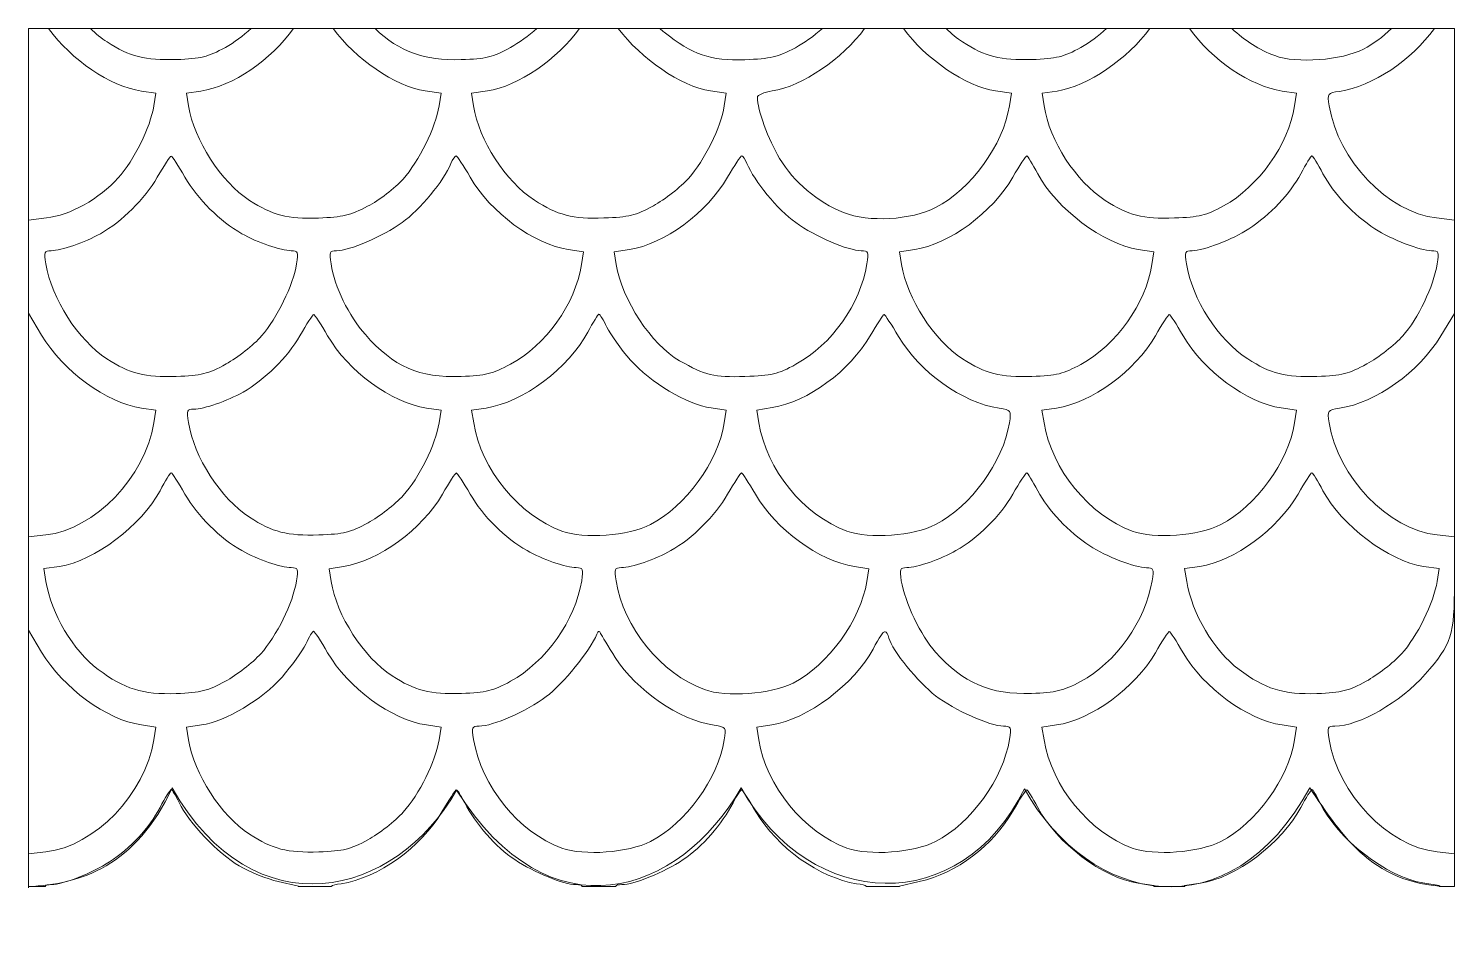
# Model space of a CAD drawing. Header units: centimetres. Extents: x -13.7 to 13.7, y -19.1 to 19.1.
# Drawn here: x -8.22 to -2.13, y 7.76 to 11.64 of the extents above; entities that cross this region are included whole.
import ezdxf

# ---------------------------------------------------------------- set-up
doc = ezdxf.new("R2010")
doc.units = ezdxf.units.CM
doc.header["$MEASUREMENT"] = 0
doc.layers.add('layer 1', color=7, linetype='Continuous')

msp = doc.modelspace()

# ---------------------------------------------------------------- linework, layer by layer
at = {"layer": 'layer 1', "color": 2, "lineweight": 9}
for points, knots in [([(-8.12992, 11.64407), (-8.03132, 11.50868), (-7.86948, 11.39762), (-7.73392, 11.37693), (-7.73392, 11.37693), (-7.73392, 11.37693), (-7.67232, 11.3675), (-7.67232, 11.3675), (-7.67232, 11.3675), (-7.67232, 11.3675), (-7.68089, 11.31341), (-7.68089, 11.31341), (-7.68089, 11.31341), (-7.69511, 11.22236), (-7.76427, 11.08233), (-7.83263, 11.00632), (-7.83263, 11.00632), (-7.91357, 10.91626), (-8.03781, 10.84685), (-8.1388, 10.83523), (-8.1388, 10.83523), (-8.1388, 10.83523), (-8.21545, 10.82644), (-8.21545, 10.82644), (-8.21545, 10.82644), (-8.21545, 10.82644), (-8.21545, 10.42816), (-8.21545, 10.42816), (-8.21545, 10.42816), (-8.21545, 10.42816), (-8.15937, 10.33483), (-8.15937, 10.33483), (-8.15937, 10.33483), (-8.06646, 10.18008), (-7.88389, 10.04655), (-7.73392, 10.0237), (-7.73392, 10.0237), (-7.73392, 10.0237), (-7.67232, 10.01433), (-7.67232, 10.01433), (-7.67232, 10.01433), (-7.67232, 10.01433), (-7.68089, 9.96015), (-7.68089, 9.96015), (-7.68089, 9.96015), (-7.71692, 9.72957), (-7.93221, 9.50574), (-8.14098, 9.48181), (-8.14098, 9.48181), (-8.14098, 9.48181), (-8.21545, 9.47327), (-8.21545, 9.47327), (-8.21545, 9.47327), (-8.21545, 9.47327), (-8.21545, 9.07491), (-8.21545, 9.07491), (-8.21545, 9.07491), (-8.21545, 9.07491), (-8.15937, 8.98166), (-8.15937, 8.98166), (-8.15937, 8.98166), (-8.06646, 8.82683), (-7.88389, 8.69332), (-7.73392, 8.67045), (-7.73392, 8.67045), (-7.73392, 8.67045), (-7.67232, 8.6611), (-7.67232, 8.6611), (-7.67232, 8.6611), (-7.67232, 8.6611), (-7.68089, 8.60689), (-7.68089, 8.60689), (-7.68089, 8.60689), (-7.71692, 8.37632), (-7.93221, 8.15248), (-8.14098, 8.12855), (-8.14098, 8.12855), (-8.14098, 8.12855), (-8.21545, 8.12002), (-8.21545, 8.12002), (-8.21545, 8.12002), (-8.21545, 7.99814), (-8.2152, 7.95981), (-8.21528, 7.98048), (-8.21528, 7.98048), (-8.21528, 7.98048), (-8.1444, 7.98048), (-8.1444, 7.98048), (-8.1444, 7.98048), (-8.14115, 7.98795), (-8.13303, 7.98885), (-8.11755, 7.98885), (-8.11755, 7.98885), (-8.06842, 7.98885), (-7.94475, 8.03751), (-7.87012, 8.08617), (-7.87012, 8.08617), (-7.77899, 8.14549), (-7.70195, 8.22822), (-7.65427, 8.31798), (-7.65427, 8.31798), (-7.63198, 8.35997), (-7.61059, 8.39437), (-7.60667, 8.39454), (-7.60667, 8.39454), (-7.60278, 8.39479), (-7.58755, 8.3698), (-7.57282, 8.33906), (-7.57282, 8.33906), (-7.53181, 8.2533), (-7.40636, 8.12116), (-7.31629, 8.06867), (-7.31629, 8.06867), (-7.2717, 8.04272), (-7.19675, 8.0127), (-7.14974, 8.00195), (-7.14974, 8.00195), (-7.14974, 8.00195), (-7.0643, 7.98244), (-7.0643, 7.98244), (-7.0643, 7.98244), (-7.0643, 7.98244), (-7.06455, 7.98048), (-7.06455, 7.98048), (-7.06455, 7.98048), (-7.06455, 7.98048), (-6.92387, 7.98048), (-6.92387, 7.98048), (-6.92387, 7.98048), (-6.9176, 7.98683), (-6.90491, 7.98902), (-6.88148, 7.99268), (-6.88148, 7.99268), (-6.72297, 8.01741), (-6.54194, 8.14678), (-6.45179, 8.29983), (-6.45179, 8.29983), (-6.42161, 8.35092), (-6.39393, 8.39315), (-6.39029, 8.39373), (-6.39029, 8.39373), (-6.38654, 8.39421), (-6.37041, 8.36932), (-6.35448, 8.33841), (-6.35448, 8.33841), (-6.30706, 8.24622), (-6.2225, 8.15011), (-6.14107, 8.09568), (-6.14107, 8.09568), (-6.05792, 8.04011), (-5.93252, 7.98885), (-5.87964, 7.98885), (-5.87964, 7.98885), (-5.86426, 7.98885), (-5.85604, 7.98795), (-5.85279, 7.98048), (-5.85279, 7.98048), (-5.85279, 7.98048), (-5.71096, 7.98048), (-5.71096, 7.98048), (-5.71096, 7.98048), (-5.70771, 7.98795), (-5.69957, 7.98885), (-5.68411, 7.98885), (-5.68411, 7.98885), (-5.63123, 7.98885), (-5.50578, 8.04011), (-5.42268, 8.09568), (-5.42268, 8.09568), (-5.34125, 8.15011), (-5.25672, 8.24622), (-5.20919, 8.33841), (-5.20919, 8.33841), (-5.19334, 8.36932), (-5.17721, 8.39421), (-5.17349, 8.39373), (-5.17349, 8.39373), (-5.16982, 8.39315), (-5.14207, 8.35092), (-5.11197, 8.29983), (-5.11197, 8.29983), (-5.02181, 8.14678), (-4.8407, 8.01741), (-4.68229, 7.99268), (-4.68229, 7.99268), (-4.65886, 7.98902), (-4.64607, 7.98683), (-4.63988, 7.98048), (-4.63988, 7.98048), (-4.63988, 7.98048), (-4.49914, 7.98048), (-4.49914, 7.98048), (-4.49914, 7.98048), (-4.49914, 7.98048), (-4.49945, 7.98244), (-4.49945, 7.98244), (-4.49945, 7.98244), (-4.49945, 7.98244), (-4.41484, 8.00187), (-4.41484, 8.00187), (-4.41484, 8.00187), (-4.25373, 8.0389), (-4.10263, 8.1528), (-4.0159, 8.30268), (-4.0159, 8.30268), (-3.98711, 8.35247), (-3.9605, 8.39348), (-3.95676, 8.39373), (-3.95676, 8.39373), (-3.95301, 8.39404), (-3.93169, 8.3598), (-3.9094, 8.31772), (-3.9094, 8.31772), (-3.82975, 8.1673), (-3.63008, 8.0166), (-3.48119, 7.99464), (-3.48119, 7.99464), (-3.48119, 7.99464), (-3.41365, 7.98471), (-3.41365, 7.98471), (-3.41365, 7.98471), (-3.41365, 7.98471), (-3.4144, 7.98048), (-3.4144, 7.98048), (-3.4144, 7.98048), (-3.4144, 7.98048), (-3.28242, 7.98048), (-3.28242, 7.98048), (-3.28242, 7.98048), (-3.28242, 7.98048), (-3.28307, 7.98471), (-3.28307, 7.98471), (-3.28307, 7.98471), (-3.28307, 7.98471), (-3.21554, 7.99464), (-3.21554, 7.99464), (-3.21554, 7.99464), (-3.06671, 8.0166), (-2.86696, 8.1673), (-2.78731, 8.31772), (-2.78731, 8.31772), (-2.76502, 8.3598), (-2.74361, 8.39437), (-2.73971, 8.39454), (-2.73971, 8.39454), (-2.7358, 8.39479), (-2.72059, 8.3698), (-2.70587, 8.33906), (-2.70587, 8.33906), (-2.63224, 8.18527), (-2.42019, 8.01987), (-2.26658, 7.99635), (-2.26658, 7.99635), (-2.26658, 7.99635), (-2.19676, 7.98569), (-2.19676, 7.98569), (-2.19676, 7.98569), (-2.19676, 7.98569), (-2.19759, 7.98048), (-2.19759, 7.98048), (-2.19759, 7.98048), (-2.19759, 7.98048), (-2.13166, 7.98048), (-2.13166, 7.98048), (-2.13166, 7.98048), (-2.13166, 7.98048), (-2.13166, 8.12002), (-2.13166, 8.12002), (-2.13166, 8.12002), (-2.13166, 8.12002), (-2.20605, 8.12855), (-2.20605, 8.12855), (-2.20605, 8.12855), (-2.41572, 8.15266), (-2.62994, 8.37615), (-2.66656, 8.6091), (-2.66656, 8.6091), (-2.67479, 8.66166), (-2.67316, 8.66549), (-2.64223, 8.66549), (-2.64223, 8.66549), (-2.53923, 8.66549), (-2.36185, 8.76735), (-2.25664, 8.88694), (-2.25664, 8.88694), (-2.14314, 9.01592), (-2.13166, 9.05212), (-2.13166, 9.27929), (-2.13166, 9.27929), (-2.13166, 9.27929), (-2.13166, 9.47319), (-2.13166, 9.47319), (-2.13166, 9.47319), (-2.13166, 9.47319), (-2.20605, 9.48172), (-2.20605, 9.48172), (-2.20605, 9.48172), (-2.41482, 9.50574), (-2.63011, 9.72957), (-2.66625, 9.96015), (-2.66625, 9.96015), (-2.67462, 10.01377), (-2.67406, 10.0145), (-2.62288, 10.02256), (-2.62288, 10.02256), (-2.46527, 10.04714), (-2.28561, 10.17536), (-2.18978, 10.33166), (-2.18978, 10.33166), (-2.18978, 10.33166), (-2.13166, 10.4266), (-2.13166, 10.4266), (-2.13166, 10.4266), (-2.13166, 10.4266), (-2.13166, 10.82644), (-2.13166, 10.82644), (-2.13166, 10.82644), (-2.13166, 10.82644), (-2.20823, 10.83523), (-2.20823, 10.83523), (-2.20823, 10.83523), (-2.41572, 10.85906), (-2.62801, 11.08095), (-2.66591, 11.31341), (-2.66591, 11.31341), (-2.67462, 11.3671), (-2.67412, 11.36775), (-2.62288, 11.37573), (-2.62288, 11.37573), (-2.47927, 11.3981), (-2.3175, 11.50672), (-2.21744, 11.64407), (-2.21744, 11.64407), (-2.21744, 11.64407), (-2.39985, 11.64407), (-2.39985, 11.64407), (-2.39985, 11.64407), (-2.43769, 11.60785), (-2.47853, 11.57736), (-2.52028, 11.55594), (-2.52028, 11.55594), (-2.61424, 11.50778), (-2.80383, 11.49387), (-2.89837, 11.52811), (-2.89837, 11.52811), (-2.96402, 11.55196), (-3.02659, 11.59272), (-3.08152, 11.64407), (-3.08152, 11.64407), (-3.08152, 11.64407), (-3.26215, 11.64407), (-3.26215, 11.64407), (-3.26215, 11.64407), (-3.16761, 11.51087), (-3.00293, 11.39753), (-2.86687, 11.37687), (-2.86687, 11.37687), (-2.86687, 11.37687), (-2.80537, 11.36741), (-2.80537, 11.36741), (-2.80537, 11.36741), (-2.80537, 11.36741), (-2.81382, 11.31332), (-2.81382, 11.31332), (-2.81382, 11.31332), (-2.83963, 11.14865), (-2.96761, 10.96849), (-3.11699, 10.88672), (-3.11699, 10.88672), (-3.19194, 10.84573), (-3.22041, 10.83873), (-3.32675, 10.83514), (-3.32675, 10.83514), (-3.46011, 10.83058), (-3.52529, 10.8471), (-3.6217, 10.90999), (-3.6217, 10.90999), (-3.74822, 10.99257), (-3.85856, 11.16312), (-3.88272, 11.31332), (-3.88272, 11.31332), (-3.88272, 11.31332), (-3.89143, 11.36741), (-3.89143, 11.36741), (-3.89143, 11.36741), (-3.89143, 11.36741), (-3.82748, 11.37719), (-3.82748, 11.37719), (-3.82748, 11.37719), (-3.69655, 11.39712), (-3.52504, 11.51568), (-3.43139, 11.64407), (-3.43139, 11.64407), (-3.43139, 11.64407), (-3.61584, 11.64407), (-3.61584, 11.64407), (-3.61584, 11.64407), (-3.6501, 11.61201), (-3.68703, 11.58433), (-3.72544, 11.56336), (-3.72544, 11.56336), (-3.8003, 11.52234), (-3.82877, 11.51535), (-3.93512, 11.51168), (-3.93512, 11.51168), (-4.06856, 11.50712), (-4.13365, 11.52364), (-4.23006, 11.58662), (-4.23006, 11.58662), (-4.25423, 11.60241), (-4.27797, 11.62193), (-4.30085, 11.64407), (-4.30085, 11.64407), (-4.30085, 11.64407), (-4.48229, 11.64407), (-4.48229, 11.64407), (-4.48229, 11.64407), (-4.38872, 11.51543), (-4.21786, 11.39648), (-4.08955, 11.3776), (-4.08955, 11.3776), (-4.08955, 11.3776), (-4.02208, 11.36758), (-4.02208, 11.36758), (-4.02208, 11.36758), (-4.02208, 11.36758), (-4.03056, 11.31332), (-4.03056, 11.31332), (-4.03056, 11.31332), (-4.05652, 11.14767), (-4.19549, 10.95604), (-4.34544, 10.87933), (-4.34544, 10.87933), (-4.45007, 10.82571), (-4.63151, 10.81594), (-4.73801, 10.85808), (-4.73801, 10.85808), (-4.84842, 10.90186), (-4.9503, 10.9881), (-5.01116, 11.08949), (-5.01116, 11.08949), (-5.05868, 11.16864), (-5.10593, 11.29843), (-5.10593, 11.34994), (-5.10593, 11.34994), (-5.10593, 11.35969), (-5.07763, 11.37206), (-5.04313, 11.37727), (-5.04313, 11.37727), (-4.9132, 11.39712), (-4.74159, 11.51599), (-4.64811, 11.64407), (-4.64811, 11.64407), (-4.64811, 11.64407), (-4.82818, 11.64407), (-4.82818, 11.64407), (-4.82818, 11.64407), (-4.86388, 11.61283), (-4.90889, 11.58027), (-4.94369, 11.56196), (-4.94369, 11.56196), (-5.01912, 11.52218), (-5.04972, 11.51493), (-5.15996, 11.51087), (-5.15996, 11.51087), (-5.30496, 11.50549), (-5.38363, 11.53234), (-5.50334, 11.62795), (-5.50334, 11.62795), (-5.50944, 11.63284), (-5.51561, 11.63819), (-5.52179, 11.64407), (-5.52179, 11.64407), (-5.52179, 11.64407), (-5.69926, 11.64407), (-5.69926, 11.64407), (-5.69926, 11.64407), (-5.60309, 11.51599), (-5.43262, 11.39622), (-5.30636, 11.3776), (-5.30636, 11.3776), (-5.30636, 11.3776), (-5.2388, 11.36758), (-5.2388, 11.36758), (-5.2388, 11.36758), (-5.2388, 11.36758), (-5.24728, 11.31332), (-5.24728, 11.31332), (-5.24728, 11.31332), (-5.26142, 11.22292), (-5.33189, 11.07931), (-5.39838, 11.00545), (-5.39838, 11.00545), (-5.43287, 10.96712), (-5.50065, 10.91398), (-5.54914, 10.88745), (-5.54914, 10.88745), (-5.62554, 10.84564), (-5.65346, 10.83873), (-5.76028, 10.83506), (-5.76028, 10.83506), (-5.89436, 10.8305), (-5.95856, 10.84693), (-6.05741, 10.91138), (-6.05741, 10.91138), (-6.18077, 10.99176), (-6.29345, 11.16671), (-6.31641, 11.31332), (-6.31641, 11.31332), (-6.31641, 11.31332), (-6.32495, 11.36758), (-6.32495, 11.36758), (-6.32495, 11.36758), (-6.32495, 11.36758), (-6.25742, 11.3776), (-6.25742, 11.3776), (-6.25742, 11.3776), (-6.12732, 11.39681), (-5.95831, 11.51428), (-5.86466, 11.64407), (-5.86466, 11.64407), (-5.86466, 11.64407), (-6.04635, 11.64407), (-6.04635, 11.64407), (-6.04635, 11.64407), (-6.08127, 11.61372), (-6.12446, 11.58223), (-6.15856, 11.56359), (-6.15856, 11.56359), (-6.2365, 11.52089), (-6.26279, 11.51428), (-6.36961, 11.51129), (-6.36961, 11.51129), (-6.52738, 11.50689), (-6.63338, 11.5444), (-6.73697, 11.64407), (-6.73697, 11.64407), (-6.73697, 11.64407), (-6.91572, 11.64407), (-6.91572, 11.64407), (-6.91572, 11.64407), (-6.82216, 11.51551), (-6.65138, 11.39656), (-6.52307, 11.3776), (-6.52307, 11.3776), (-6.52307, 11.3776), (-6.45553, 11.36758), (-6.45553, 11.36758), (-6.45553, 11.36758), (-6.45553, 11.36758), (-6.46409, 11.31332), (-6.46409, 11.31332), (-6.46409, 11.31332), (-6.47831, 11.22242), (-6.55015, 11.07606), (-6.61728, 11.00144), (-6.61728, 11.00144), (-6.65259, 10.96214), (-6.71989, 10.9104), (-6.76871, 10.88493), (-6.76871, 10.88493), (-6.8429, 10.84637), (-6.87577, 10.83848), (-6.97838, 10.83498), (-6.97838, 10.83498), (-7.11035, 10.8305), (-7.1757, 10.84718), (-7.27234, 10.91023), (-7.27234, 10.91023), (-7.3944, 10.98983), (-7.50904, 11.16719), (-7.53287, 11.31324), (-7.53287, 11.31324), (-7.53287, 11.31324), (-7.54167, 11.36741), (-7.54167, 11.36741), (-7.54167, 11.36741), (-7.54167, 11.36741), (-7.48007, 11.37679), (-7.48007, 11.37679), (-7.48007, 11.37679), (-7.34404, 11.39753), (-7.17934, 11.51087), (-7.08479, 11.64407), (-7.08479, 11.64407), (-7.08479, 11.64407), (-7.26608, 11.64407), (-7.26608, 11.64407), (-7.26608, 11.64407), (-7.30026, 11.61193), (-7.33727, 11.58433), (-7.37568, 11.56336), (-7.37568, 11.56336), (-7.45054, 11.52234), (-7.47901, 11.51526), (-7.58536, 11.51168), (-7.58536, 11.51168), (-7.71871, 11.50712), (-7.7838, 11.52364), (-7.88022, 11.58662), (-7.88022, 11.58662), (-7.90447, 11.60241), (-7.9283, 11.62193), (-7.95109, 11.64407), (-7.95109, 11.64407), (-7.95109, 11.64407), (-8.12992, 11.64407), (-8.12992, 11.64407)], [0, 0, 0, 0, 0.0065359, 0.0065359, 0.0065359, 0.0065359, 0.0130719, 0.0130719, 0.0130719, 0.0130719, 0.0196078, 0.0196078, 0.0196078, 0.0196078, 0.0261438, 0.0261438, 0.0261438, 0.0261438, 0.0326797, 0.0326797, 0.0326797, 0.0326797, 0.0392157, 0.0392157, 0.0392157, 0.0392157, 0.0457516, 0.0457516, 0.0457516, 0.0457516, 0.0522876, 0.0522876, 0.0522876, 0.0522876, 0.0588235, 0.0588235, 0.0588235, 0.0588235, 0.0653595, 0.0653595, 0.0653595, 0.0653595, 0.0718954, 0.0718954, 0.0718954, 0.0718954, 0.0784314, 0.0784314, 0.0784314, 0.0784314, 0.0849673, 0.0849673, 0.0849673, 0.0849673, 0.0915033, 0.0915033, 0.0915033, 0.0915033, 0.0980392, 0.0980392, 0.0980392, 0.0980392, 0.1045752, 0.1045752, 0.1045752, 0.1045752, 0.1111111, 0.1111111, 0.1111111, 0.1111111, 0.1176471, 0.1176471, 0.1176471, 0.1176471, 0.124183, 0.124183, 0.124183, 0.124183, 0.130719, 0.130719, 0.130719, 0.130719, 0.1372549, 0.1372549, 0.1372549, 0.1372549, 0.1437908, 0.1437908, 0.1437908, 0.1437908, 0.1503268, 0.1503268, 0.1503268, 0.1503268, 0.1568627, 0.1568627, 0.1568627, 0.1568627, 0.1633987, 0.1633987, 0.1633987, 0.1633987, 0.1699346, 0.1699346, 0.1699346, 0.1699346, 0.1764706, 0.1764706, 0.1764706, 0.1764706, 0.1830065, 0.1830065, 0.1830065, 0.1830065, 0.1895425, 0.1895425, 0.1895425, 0.1895425, 0.1960784, 0.1960784, 0.1960784, 0.1960784, 0.2026144, 0.2026144, 0.2026144, 0.2026144, 0.2091503, 0.2091503, 0.2091503, 0.2091503, 0.2156863, 0.2156863, 0.2156863, 0.2156863, 0.2222222, 0.2222222, 0.2222222, 0.2222222, 0.2287582, 0.2287582, 0.2287582, 0.2287582, 0.2352941, 0.2352941, 0.2352941, 0.2352941, 0.2418301, 0.2418301, 0.2418301, 0.2418301, 0.248366, 0.248366, 0.248366, 0.248366, 0.254902, 0.254902, 0.254902, 0.254902, 0.2614379, 0.2614379, 0.2614379, 0.2614379, 0.2679739, 0.2679739, 0.2679739, 0.2679739, 0.2745098, 0.2745098, 0.2745098, 0.2745098, 0.2810458, 0.2810458, 0.2810458, 0.2810458, 0.2875817, 0.2875817, 0.2875817, 0.2875817, 0.2941176, 0.2941176, 0.2941176, 0.2941176, 0.3006536, 0.3006536, 0.3006536, 0.3006536, 0.3071895, 0.3071895, 0.3071895, 0.3071895, 0.3137255, 0.3137255, 0.3137255, 0.3137255, 0.3202614, 0.3202614, 0.3202614, 0.3202614, 0.3267974, 0.3267974, 0.3267974, 0.3267974, 0.3333333, 0.3333333, 0.3333333, 0.3333333, 0.3398693, 0.3398693, 0.3398693, 0.3398693, 0.3464052, 0.3464052, 0.3464052, 0.3464052, 0.3529412, 0.3529412, 0.3529412, 0.3529412, 0.3594771, 0.3594771, 0.3594771, 0.3594771, 0.3660131, 0.3660131, 0.3660131, 0.3660131, 0.372549, 0.372549, 0.372549, 0.372549, 0.379085, 0.379085, 0.379085, 0.379085, 0.3856209, 0.3856209, 0.3856209, 0.3856209, 0.3921569, 0.3921569, 0.3921569, 0.3921569, 0.3986928, 0.3986928, 0.3986928, 0.3986928, 0.4052288, 0.4052288, 0.4052288, 0.4052288, 0.4117647, 0.4117647, 0.4117647, 0.4117647, 0.4183007, 0.4183007, 0.4183007, 0.4183007, 0.4248366, 0.4248366, 0.4248366, 0.4248366, 0.4313725, 0.4313725, 0.4313725, 0.4313725, 0.4379085, 0.4379085, 0.4379085, 0.4379085, 0.4444444, 0.4444444, 0.4444444, 0.4444444, 0.4509804, 0.4509804, 0.4509804, 0.4509804, 0.4575163, 0.4575163, 0.4575163, 0.4575163, 0.4640523, 0.4640523, 0.4640523, 0.4640523, 0.4705882, 0.4705882, 0.4705882, 0.4705882, 0.4771242, 0.4771242, 0.4771242, 0.4771242, 0.4836601, 0.4836601, 0.4836601, 0.4836601, 0.4901961, 0.4901961, 0.4901961, 0.4901961, 0.496732, 0.496732, 0.496732, 0.496732, 0.503268, 0.503268, 0.503268, 0.503268, 0.5098039, 0.5098039, 0.5098039, 0.5098039, 0.5163399, 0.5163399, 0.5163399, 0.5163399, 0.5228758, 0.5228758, 0.5228758, 0.5228758, 0.5294118, 0.5294118, 0.5294118, 0.5294118, 0.5359477, 0.5359477, 0.5359477, 0.5359477, 0.5424837, 0.5424837, 0.5424837, 0.5424837, 0.5490196, 0.5490196, 0.5490196, 0.5490196, 0.5555556, 0.5555556, 0.5555556, 0.5555556, 0.5620915, 0.5620915, 0.5620915, 0.5620915, 0.5686275, 0.5686275, 0.5686275, 0.5686275, 0.5751634, 0.5751634, 0.5751634, 0.5751634, 0.5816993, 0.5816993, 0.5816993, 0.5816993, 0.5882353, 0.5882353, 0.5882353, 0.5882353, 0.5947712, 0.5947712, 0.5947712, 0.5947712, 0.6013072, 0.6013072, 0.6013072, 0.6013072, 0.6078431, 0.6078431, 0.6078431, 0.6078431, 0.6143791, 0.6143791, 0.6143791, 0.6143791, 0.620915, 0.620915, 0.620915, 0.620915, 0.627451, 0.627451, 0.627451, 0.627451, 0.6339869, 0.6339869, 0.6339869, 0.6339869, 0.6405229, 0.6405229, 0.6405229, 0.6405229, 0.6470588, 0.6470588, 0.6470588, 0.6470588, 0.6535948, 0.6535948, 0.6535948, 0.6535948, 0.6601307, 0.6601307, 0.6601307, 0.6601307, 0.6666667, 0.6666667, 0.6666667, 0.6666667, 0.6732026, 0.6732026, 0.6732026, 0.6732026, 0.6797386, 0.6797386, 0.6797386, 0.6797386, 0.6862745, 0.6862745, 0.6862745, 0.6862745, 0.6928105, 0.6928105, 0.6928105, 0.6928105, 0.6993464, 0.6993464, 0.6993464, 0.6993464, 0.7058824, 0.7058824, 0.7058824, 0.7058824, 0.7124183, 0.7124183, 0.7124183, 0.7124183, 0.7189542, 0.7189542, 0.7189542, 0.7189542, 0.7254902, 0.7254902, 0.7254902, 0.7254902, 0.7320261, 0.7320261, 0.7320261, 0.7320261, 0.7385621, 0.7385621, 0.7385621, 0.7385621, 0.745098, 0.745098, 0.745098, 0.745098, 0.751634, 0.751634, 0.751634, 0.751634, 0.7581699, 0.7581699, 0.7581699, 0.7581699, 0.7647059, 0.7647059, 0.7647059, 0.7647059, 0.7712418, 0.7712418, 0.7712418, 0.7712418, 0.7777778, 0.7777778, 0.7777778, 0.7777778, 0.7843137, 0.7843137, 0.7843137, 0.7843137, 0.7908497, 0.7908497, 0.7908497, 0.7908497, 0.7973856, 0.7973856, 0.7973856, 0.7973856, 0.8039216, 0.8039216, 0.8039216, 0.8039216, 0.8104575, 0.8104575, 0.8104575, 0.8104575, 0.8169935, 0.8169935, 0.8169935, 0.8169935, 0.8235294, 0.8235294, 0.8235294, 0.8235294, 0.8300654, 0.8300654, 0.8300654, 0.8300654, 0.8366013, 0.8366013, 0.8366013, 0.8366013, 0.8431373, 0.8431373, 0.8431373, 0.8431373, 0.8496732, 0.8496732, 0.8496732, 0.8496732, 0.8562092, 0.8562092, 0.8562092, 0.8562092, 0.8627451, 0.8627451, 0.8627451, 0.8627451, 0.869281, 0.869281, 0.869281, 0.869281, 0.875817, 0.875817, 0.875817, 0.875817, 0.8823529, 0.8823529, 0.8823529, 0.8823529, 0.8888889, 0.8888889, 0.8888889, 0.8888889, 0.8954248, 0.8954248, 0.8954248, 0.8954248, 0.9019608, 0.9019608, 0.9019608, 0.9019608, 0.9084967, 0.9084967, 0.9084967, 0.9084967, 0.9150327, 0.9150327, 0.9150327, 0.9150327, 0.9215686, 0.9215686, 0.9215686, 0.9215686, 0.9281046, 0.9281046, 0.9281046, 0.9281046, 0.9346405, 0.9346405, 0.9346405, 0.9346405, 0.9411765, 0.9411765, 0.9411765, 0.9411765, 0.9477124, 0.9477124, 0.9477124, 0.9477124, 0.9542484, 0.9542484, 0.9542484, 0.9542484, 0.9607843, 0.9607843, 0.9607843, 0.9607843, 0.9673203, 0.9673203, 0.9673203, 0.9673203, 0.9738562, 0.9738562, 0.9738562, 0.9738562, 0.9803922, 0.9803922, 0.9803922, 0.9803922, 0.9869281, 0.9869281, 0.9869281, 0.9869281, 1, 1, 1, 1]), ([(-7.607, 11.09958), (-7.60325, 11.09958), (-7.57666, 11.05881), (-7.54785, 11.00901), (-7.54785, 11.00901), (-7.49373, 10.91552), (-7.39846, 10.8209), (-7.30538, 10.76801), (-7.30538, 10.76801), (-7.23972, 10.73075), (-7.13793, 10.69561), (-7.09513, 10.69536), (-7.09513, 10.69536), (-7.06568, 10.69519), (-7.06397, 10.6908), (-7.07211, 10.63881), (-7.07211, 10.63881), (-7.08636, 10.54816), (-7.15445, 10.40756), (-7.22108, 10.3315), (-7.22108, 10.3315), (-7.25509, 10.29269), (-7.32321, 10.23874), (-7.3726, 10.21173), (-7.3726, 10.21173), (-7.45087, 10.16892), (-7.47803, 10.16209), (-7.58536, 10.15842), (-7.58536, 10.15842), (-7.71888, 10.15388), (-7.7838, 10.1704), (-7.88078, 10.23362), (-7.88078, 10.23362), (-8.00366, 10.31369), (-8.11747, 10.49048), (-8.14165, 10.63881), (-8.14165, 10.63881), (-8.15011, 10.69088), (-8.1484, 10.69519), (-8.11895, 10.69536), (-8.11895, 10.69536), (-8.07606, 10.69561), (-7.97427, 10.73075), (-7.90861, 10.76801), (-7.90861, 10.76801), (-7.81553, 10.8209), (-7.72026, 10.91552), (-7.66616, 11.00901), (-7.66616, 11.00901), (-7.63735, 11.05881), (-7.61074, 11.09958), (-7.607, 11.09958)], [0, 0, 0, 0, 0.0714286, 0.0714286, 0.0714286, 0.0714286, 0.1428571, 0.1428571, 0.1428571, 0.1428571, 0.2142857, 0.2142857, 0.2142857, 0.2142857, 0.2857143, 0.2857143, 0.2857143, 0.2857143, 0.3571429, 0.3571429, 0.3571429, 0.3571429, 0.4285714, 0.4285714, 0.4285714, 0.4285714, 0.5, 0.5, 0.5, 0.5, 0.5714286, 0.5714286, 0.5714286, 0.5714286, 0.6428571, 0.6428571, 0.6428571, 0.6428571, 0.7142857, 0.7142857, 0.7142857, 0.7142857, 0.7857143, 0.7857143, 0.7857143, 0.7857143, 0.8571429, 0.8571429, 0.8571429, 0.8571429, 1, 1, 1, 1]), ([(-6.39149, 11.10038), (-6.3871, 11.09991), (-6.35994, 11.05881), (-6.33113, 11.00901), (-6.33113, 11.00901), (-6.2439, 10.85825), (-6.05937, 10.72238), (-5.91259, 10.70065), (-5.91259, 10.70065), (-5.91259, 10.70065), (-5.84717, 10.69105), (-5.84717, 10.69105), (-5.84717, 10.69105), (-5.84717, 10.69105), (-5.85596, 10.63677), (-5.85596, 10.63677), (-5.85596, 10.63677), (-5.88331, 10.46688), (-6.00811, 10.29163), (-6.15961, 10.21058), (-6.15961, 10.21058), (-6.23544, 10.16998), (-6.26604, 10.16251), (-6.37002, 10.15868), (-6.37002, 10.15868), (-6.54926, 10.15218), (-6.65765, 10.19944), (-6.77832, 10.33695), (-6.77832, 10.33695), (-6.85039, 10.41912), (-6.90856, 10.53889), (-6.92485, 10.63889), (-6.92485, 10.63889), (-6.93339, 10.69128), (-6.93176, 10.69527), (-6.90142, 10.69527), (-6.90142, 10.69527), (-6.84518, 10.69527), (-6.70541, 10.75541), (-6.6216, 10.81561), (-6.6216, 10.81561), (-6.54553, 10.87029), (-6.44382, 10.99324), (-6.41339, 11.06735), (-6.41339, 11.06735), (-6.40574, 11.08599), (-6.39589, 11.10089), (-6.39149, 11.10038)], [0, 0, 0, 0, 0.0769231, 0.0769231, 0.0769231, 0.0769231, 0.1538462, 0.1538462, 0.1538462, 0.1538462, 0.2307692, 0.2307692, 0.2307692, 0.2307692, 0.3076923, 0.3076923, 0.3076923, 0.3076923, 0.3846154, 0.3846154, 0.3846154, 0.3846154, 0.4615385, 0.4615385, 0.4615385, 0.4615385, 0.5384615, 0.5384615, 0.5384615, 0.5384615, 0.6153846, 0.6153846, 0.6153846, 0.6153846, 0.6923077, 0.6923077, 0.6923077, 0.6923077, 0.7692308, 0.7692308, 0.7692308, 0.7692308, 0.8461538, 0.8461538, 0.8461538, 0.8461538, 1, 1, 1, 1]), ([(-5.17234, 11.10038), (-5.16795, 11.10089), (-5.15809, 11.08599), (-5.15045, 11.06735), (-5.15045, 11.06735), (-5.11993, 10.99324), (-5.01831, 10.87029), (-4.94224, 10.81561), (-4.94224, 10.81561), (-4.85844, 10.75541), (-4.71866, 10.69527), (-4.66242, 10.69527), (-4.66242, 10.69527), (-4.63207, 10.69527), (-4.63036, 10.69121), (-4.63884, 10.63889), (-4.63884, 10.63889), (-4.66658, 10.46624), (-4.78772, 10.29465), (-4.9411, 10.21066), (-4.9411, 10.21066), (-5.0192, 10.16788), (-5.04443, 10.16186), (-5.1589, 10.15836), (-5.1589, 10.15836), (-5.29113, 10.15428), (-5.32767, 10.16315), (-5.43791, 10.22573), (-5.43791, 10.22573), (-5.55752, 10.29367), (-5.68363, 10.48559), (-5.70788, 10.63677), (-5.70788, 10.63677), (-5.70788, 10.63677), (-5.71658, 10.69105), (-5.71658, 10.69105), (-5.71658, 10.69105), (-5.71658, 10.69105), (-5.65125, 10.70065), (-5.65125, 10.70065), (-5.65125, 10.70065), (-5.50446, 10.72238), (-5.31994, 10.85825), (-5.23262, 11.00901), (-5.23262, 11.00901), (-5.20383, 11.05881), (-5.17673, 11.09991), (-5.17234, 11.10038)], [0, 0, 0, 0, 0.0769231, 0.0769231, 0.0769231, 0.0769231, 0.1538462, 0.1538462, 0.1538462, 0.1538462, 0.2307692, 0.2307692, 0.2307692, 0.2307692, 0.3076923, 0.3076923, 0.3076923, 0.3076923, 0.3846154, 0.3846154, 0.3846154, 0.3846154, 0.4615385, 0.4615385, 0.4615385, 0.4615385, 0.5384615, 0.5384615, 0.5384615, 0.5384615, 0.6153846, 0.6153846, 0.6153846, 0.6153846, 0.6923077, 0.6923077, 0.6923077, 0.6923077, 0.7692308, 0.7692308, 0.7692308, 0.7692308, 0.8461538, 0.8461538, 0.8461538, 0.8461538, 1, 1, 1, 1]), ([(-3.95683, 11.10005), (-3.9531, 11.10038), (-3.93177, 11.06614), (-3.90948, 11.0239), (-3.90948, 11.0239), (-3.83104, 10.87558), (-3.6282, 10.72261), (-3.48126, 10.70096), (-3.48126, 10.70096), (-3.48126, 10.70096), (-3.41373, 10.69105), (-3.41373, 10.69105), (-3.41373, 10.69105), (-3.41373, 10.69105), (-3.42243, 10.63677), (-3.42243, 10.63677), (-3.42243, 10.63677), (-3.44962, 10.4677), (-3.57345, 10.29334), (-3.72544, 10.2101), (-3.72544, 10.2101), (-3.80038, 10.16909), (-3.82877, 10.16209), (-3.93519, 10.15842), (-3.93519, 10.15842), (-4.06864, 10.15388), (-4.13356, 10.1704), (-4.23054, 10.23362), (-4.23054, 10.23362), (-4.35259, 10.31319), (-4.46723, 10.49057), (-4.491, 10.63677), (-4.491, 10.63677), (-4.491, 10.63677), (-4.49987, 10.69105), (-4.49987, 10.69105), (-4.49987, 10.69105), (-4.49987, 10.69105), (-4.43444, 10.70065), (-4.43444, 10.70065), (-4.43444, 10.70065), (-4.28766, 10.72238), (-4.10322, 10.85825), (-4.01598, 11.00901), (-4.01598, 11.00901), (-3.98711, 11.05881), (-3.96058, 11.09974), (-3.95683, 11.10005)], [0, 0, 0, 0, 0.0769231, 0.0769231, 0.0769231, 0.0769231, 0.1538462, 0.1538462, 0.1538462, 0.1538462, 0.2307692, 0.2307692, 0.2307692, 0.2307692, 0.3076923, 0.3076923, 0.3076923, 0.3076923, 0.3846154, 0.3846154, 0.3846154, 0.3846154, 0.4615385, 0.4615385, 0.4615385, 0.4615385, 0.5384615, 0.5384615, 0.5384615, 0.5384615, 0.6153846, 0.6153846, 0.6153846, 0.6153846, 0.6923077, 0.6923077, 0.6923077, 0.6923077, 0.7692308, 0.7692308, 0.7692308, 0.7692308, 0.8461538, 0.8461538, 0.8461538, 0.8461538, 1, 1, 1, 1]), ([(-2.74005, 11.10063), (-2.7363, 11.10063), (-2.71505, 11.06614), (-2.69277, 11.02406), (-2.69277, 11.02406), (-2.64786, 10.93921), (-2.56194, 10.84808), (-2.47098, 10.78868), (-2.47098, 10.78868), (-2.40157, 10.74335), (-2.27716, 10.69527), (-2.22948, 10.69527), (-2.22948, 10.69527), (-2.19855, 10.69527), (-2.19693, 10.69144), (-2.2054, 10.63889), (-2.2054, 10.63889), (-2.22077, 10.5432), (-2.28668, 10.40546), (-2.35225, 10.33183), (-2.35225, 10.33183), (-2.38668, 10.29317), (-2.45542, 10.23931), (-2.50505, 10.21215), (-2.50505, 10.21215), (-2.58389, 10.16892), (-2.6109, 10.16217), (-2.71839, 10.15851), (-2.71839, 10.15851), (-2.85184, 10.15397), (-2.91693, 10.17048), (-3.01335, 10.23345), (-3.01335, 10.23345), (-3.14059, 10.31652), (-3.2502, 10.48649), (-3.27475, 10.63889), (-3.27475, 10.63889), (-3.28323, 10.69144), (-3.28161, 10.69527), (-3.25059, 10.69527), (-3.25059, 10.69527), (-3.20291, 10.69527), (-3.07859, 10.74335), (-3.00918, 10.78868), (-3.00918, 10.78868), (-2.91822, 10.84808), (-2.8323, 10.93921), (-2.78739, 11.02406), (-2.78739, 11.02406), (-2.76511, 11.06614), (-2.74377, 11.10063), (-2.74005, 11.10063)], [0, 0, 0, 0, 0.0714286, 0.0714286, 0.0714286, 0.0714286, 0.1428571, 0.1428571, 0.1428571, 0.1428571, 0.2142857, 0.2142857, 0.2142857, 0.2142857, 0.2857143, 0.2857143, 0.2857143, 0.2857143, 0.3571429, 0.3571429, 0.3571429, 0.3571429, 0.4285714, 0.4285714, 0.4285714, 0.4285714, 0.5, 0.5, 0.5, 0.5, 0.5714286, 0.5714286, 0.5714286, 0.5714286, 0.6428571, 0.6428571, 0.6428571, 0.6428571, 0.7142857, 0.7142857, 0.7142857, 0.7142857, 0.7857143, 0.7857143, 0.7857143, 0.7857143, 0.8571429, 0.8571429, 0.8571429, 0.8571429, 1, 1, 1, 1]), ([(-6.99864, 10.42287), (-6.99498, 10.42287), (-6.9683, 10.38219), (-6.93949, 10.33239), (-6.93949, 10.33239), (-6.85234, 10.18186), (-6.66717, 10.0464), (-6.5172, 10.02354), (-6.5172, 10.02354), (-6.5172, 10.02354), (-6.45561, 10.01418), (-6.45561, 10.01418), (-6.45561, 10.01418), (-6.45561, 10.01418), (-6.46409, 9.95998), (-6.46409, 9.95998), (-6.46409, 9.95998), (-6.47839, 9.86885), (-6.54984, 9.72378), (-6.61639, 9.6508), (-6.61639, 9.6508), (-6.65121, 9.61264), (-6.71882, 9.56), (-6.76676, 9.53371), (-6.76676, 9.53371), (-6.84226, 9.49239), (-6.87048, 9.48547), (-6.977, 9.48181), (-6.977, 9.48181), (-7.11052, 9.47725), (-7.17544, 9.49376), (-7.27243, 9.55698), (-7.27243, 9.55698), (-7.3953, 9.63705), (-7.50904, 9.81384), (-7.53321, 9.96226), (-7.53321, 9.96226), (-7.54175, 10.01433), (-7.54004, 10.01858), (-7.5105, 10.01872), (-7.5105, 10.01872), (-7.4677, 10.01897), (-7.36599, 10.05413), (-7.30034, 10.0914), (-7.30034, 10.0914), (-7.20717, 10.1442), (-7.11189, 10.23891), (-7.05778, 10.33239), (-7.05778, 10.33239), (-7.02899, 10.38219), (-7.00237, 10.42287), (-6.99864, 10.42287)], [0, 0, 0, 0, 0.0714286, 0.0714286, 0.0714286, 0.0714286, 0.1428571, 0.1428571, 0.1428571, 0.1428571, 0.2142857, 0.2142857, 0.2142857, 0.2142857, 0.2857143, 0.2857143, 0.2857143, 0.2857143, 0.3571429, 0.3571429, 0.3571429, 0.3571429, 0.4285714, 0.4285714, 0.4285714, 0.4285714, 0.5, 0.5, 0.5, 0.5, 0.5714286, 0.5714286, 0.5714286, 0.5714286, 0.6428571, 0.6428571, 0.6428571, 0.6428571, 0.7142857, 0.7142857, 0.7142857, 0.7142857, 0.7857143, 0.7857143, 0.7857143, 0.7857143, 0.8571429, 0.8571429, 0.8571429, 0.8571429, 1, 1, 1, 1]), ([(-5.78159, 10.42433), (-5.77768, 10.4245), (-5.76256, 10.39944), (-5.74783, 10.36876), (-5.74783, 10.36876), (-5.73311, 10.33808), (-5.68761, 10.27486), (-5.64677, 10.22825), (-5.64677, 10.22825), (-5.56241, 10.13216), (-5.40692, 10.0398), (-5.30286, 10.02393), (-5.30286, 10.02393), (-5.30286, 10.02393), (-5.23889, 10.01418), (-5.23889, 10.01418), (-5.23889, 10.01418), (-5.23889, 10.01418), (-5.24737, 9.95998), (-5.24737, 9.95998), (-5.24737, 9.95998), (-5.27332, 9.79441), (-5.41227, 9.6028), (-5.56216, 9.52607), (-5.56216, 9.52607), (-5.65614, 9.47798), (-5.84571, 9.46408), (-5.94025, 9.49833), (-5.94025, 9.49833), (-6.12292, 9.56448), (-6.28393, 9.76236), (-6.31615, 9.95998), (-6.31615, 9.95998), (-6.31615, 9.95998), (-6.32495, 10.01418), (-6.32495, 10.01418), (-6.32495, 10.01418), (-6.32495, 10.01418), (-6.26246, 10.0237), (-6.26246, 10.0237), (-6.26246, 10.0237), (-6.10761, 10.0473), (-5.90991, 10.19496), (-5.82919, 10.34745), (-5.82919, 10.34745), (-5.8069, 10.38951), (-5.78549, 10.42408), (-5.78159, 10.42433)], [0, 0, 0, 0, 0.0769231, 0.0769231, 0.0769231, 0.0769231, 0.1538462, 0.1538462, 0.1538462, 0.1538462, 0.2307692, 0.2307692, 0.2307692, 0.2307692, 0.3076923, 0.3076923, 0.3076923, 0.3076923, 0.3846154, 0.3846154, 0.3846154, 0.3846154, 0.4615385, 0.4615385, 0.4615385, 0.4615385, 0.5384615, 0.5384615, 0.5384615, 0.5384615, 0.6153846, 0.6153846, 0.6153846, 0.6153846, 0.6923077, 0.6923077, 0.6923077, 0.6923077, 0.7692308, 0.7692308, 0.7692308, 0.7692308, 0.8461538, 0.8461538, 0.8461538, 0.8461538, 1, 1, 1, 1]), ([(-4.56521, 10.42271), (-4.56146, 10.42246), (-4.5338, 10.38063), (-4.50368, 10.32954), (-4.50368, 10.32954), (-4.41353, 10.17659), (-4.23242, 10.04714), (-4.07393, 10.02239), (-4.07393, 10.02239), (-4.02275, 10.01441), (-4.02217, 10.0136), (-4.03063, 9.96007), (-4.03063, 9.96007), (-4.05652, 9.79441), (-4.19555, 9.6028), (-4.34544, 9.52607), (-4.34544, 9.52607), (-4.4394, 9.47791), (-4.62899, 9.464), (-4.72353, 9.49824), (-4.72353, 9.49824), (-4.90889, 9.56546), (-5.06738, 9.76015), (-5.09952, 9.96032), (-5.09952, 9.96032), (-5.09952, 9.96032), (-5.10831, 10.01483), (-5.10831, 10.01483), (-5.10831, 10.01483), (-5.10831, 10.01483), (-5.04313, 10.02564), (-5.04313, 10.02564), (-5.04313, 10.02564), (-4.88927, 10.05136), (-4.71174, 10.1813), (-4.62426, 10.33239), (-4.62426, 10.33239), (-4.59547, 10.38219), (-4.56886, 10.42279), (-4.56521, 10.42271)], [0, 0, 0, 0, 0.0909091, 0.0909091, 0.0909091, 0.0909091, 0.1818182, 0.1818182, 0.1818182, 0.1818182, 0.2727273, 0.2727273, 0.2727273, 0.2727273, 0.3636364, 0.3636364, 0.3636364, 0.3636364, 0.4545455, 0.4545455, 0.4545455, 0.4545455, 0.5454545, 0.5454545, 0.5454545, 0.5454545, 0.6363636, 0.6363636, 0.6363636, 0.6363636, 0.7272727, 0.7272727, 0.7272727, 0.7272727, 0.8181818, 0.8181818, 0.8181818, 0.8181818, 1, 1, 1, 1]), ([(-3.34841, 10.42287), (-3.34474, 10.42287), (-3.31812, 10.38219), (-3.28934, 10.33239), (-3.28934, 10.33239), (-3.20202, 10.18163), (-3.01749, 10.04574), (-2.87071, 10.02402), (-2.87071, 10.02402), (-2.87071, 10.02402), (-2.80537, 10.01433), (-2.80537, 10.01433), (-2.80537, 10.01433), (-2.80537, 10.01433), (-2.81382, 9.96015), (-2.81382, 9.96015), (-2.81382, 9.96015), (-2.8398, 9.79441), (-2.97883, 9.6028), (-3.12872, 9.52607), (-3.12872, 9.52607), (-3.22268, 9.47791), (-3.41227, 9.464), (-3.50681, 9.49824), (-3.50681, 9.49824), (-3.6894, 9.56448), (-3.85041, 9.76236), (-3.88264, 9.95998), (-3.88264, 9.95998), (-3.88264, 9.95998), (-3.89151, 10.01418), (-3.89151, 10.01418), (-3.89151, 10.01418), (-3.89151, 10.01418), (-3.82992, 10.02354), (-3.82992, 10.02354), (-3.82992, 10.02354), (-3.67989, 10.0464), (-3.49469, 10.18186), (-3.40754, 10.33239), (-3.40754, 10.33239), (-3.37875, 10.38219), (-3.35214, 10.42287), (-3.34841, 10.42287)], [0, 0, 0, 0, 0.0833333, 0.0833333, 0.0833333, 0.0833333, 0.1666667, 0.1666667, 0.1666667, 0.1666667, 0.25, 0.25, 0.25, 0.25, 0.3333333, 0.3333333, 0.3333333, 0.3333333, 0.4166667, 0.4166667, 0.4166667, 0.4166667, 0.5, 0.5, 0.5, 0.5, 0.5833333, 0.5833333, 0.5833333, 0.5833333, 0.6666667, 0.6666667, 0.6666667, 0.6666667, 0.75, 0.75, 0.75, 0.75, 0.8333333, 0.8333333, 0.8333333, 0.8333333, 1, 1, 1, 1]), ([(-7.607, 9.74682), (-7.60325, 9.74657), (-7.57666, 9.70556), (-7.54785, 9.65577), (-7.54785, 9.65577), (-7.49373, 9.56235), (-7.39846, 9.46764), (-7.30538, 9.41476), (-7.30538, 9.41476), (-7.23972, 9.37749), (-7.13793, 9.34244), (-7.09513, 9.34219), (-7.09513, 9.34219), (-7.06568, 9.34202), (-7.06397, 9.33763), (-7.07211, 9.28564), (-7.07211, 9.28564), (-7.08675, 9.19241), (-7.15761, 9.04781), (-7.22483, 8.97418), (-7.22483, 8.97418), (-7.25957, 8.93602), (-7.32727, 8.88338), (-7.3752, 8.8571), (-7.3752, 8.8571), (-7.4502, 8.81609), (-7.47943, 8.80878), (-7.58536, 8.80469), (-7.58536, 8.80469), (-7.72733, 8.79925), (-7.80838, 8.82431), (-7.91782, 8.9073), (-7.91782, 8.9073), (-8.02594, 8.98938), (-8.11813, 9.14471), (-8.14106, 9.28353), (-8.14106, 9.28353), (-8.14106, 9.28353), (-8.15011, 9.33779), (-8.15011, 9.33779), (-8.15011, 9.33779), (-8.15011, 9.33779), (-8.08258, 9.34773), (-8.08258, 9.34773), (-8.08258, 9.34773), (-7.93555, 9.36945), (-7.7328, 9.52241), (-7.65427, 9.67073), (-7.65427, 9.67073), (-7.63198, 9.71289), (-7.61074, 9.74713), (-7.607, 9.74682)], [0, 0, 0, 0, 0.0714286, 0.0714286, 0.0714286, 0.0714286, 0.1428571, 0.1428571, 0.1428571, 0.1428571, 0.2142857, 0.2142857, 0.2142857, 0.2142857, 0.2857143, 0.2857143, 0.2857143, 0.2857143, 0.3571429, 0.3571429, 0.3571429, 0.3571429, 0.4285714, 0.4285714, 0.4285714, 0.4285714, 0.5, 0.5, 0.5, 0.5, 0.5714286, 0.5714286, 0.5714286, 0.5714286, 0.6428571, 0.6428571, 0.6428571, 0.6428571, 0.7142857, 0.7142857, 0.7142857, 0.7142857, 0.7857143, 0.7857143, 0.7857143, 0.7857143, 0.8571429, 0.8571429, 0.8571429, 0.8571429, 1, 1, 1, 1]), ([(-6.39029, 9.74632), (-6.38654, 9.74632), (-6.35994, 9.70556), (-6.33113, 9.65577), (-6.33113, 9.65577), (-6.27702, 9.56227), (-6.18175, 9.46756), (-6.08866, 9.41476), (-6.08866, 9.41476), (-6.023, 9.37749), (-5.92121, 9.34236), (-5.87841, 9.3421), (-5.87841, 9.3421), (-5.84895, 9.34194), (-5.84717, 9.33763), (-5.85531, 9.28564), (-5.85531, 9.28564), (-5.88159, 9.11867), (-6.00876, 8.9391), (-6.15896, 8.85685), (-6.15896, 8.85685), (-6.23382, 8.81583), (-6.26229, 8.80884), (-6.36864, 8.80519), (-6.36864, 8.80519), (-6.50208, 8.80063), (-6.56708, 8.81715), (-6.66398, 8.88037), (-6.66398, 8.88037), (-6.78613, 8.95993), (-6.90068, 9.13723), (-6.92443, 9.28337), (-6.92443, 9.28337), (-6.92443, 9.28337), (-6.93331, 9.33755), (-6.93331, 9.33755), (-6.93331, 9.33755), (-6.93331, 9.33755), (-6.87171, 9.34692), (-6.87171, 9.34692), (-6.87171, 9.34692), (-6.72176, 9.36977), (-6.53649, 9.50524), (-6.44942, 9.65577), (-6.44942, 9.65577), (-6.42064, 9.70556), (-6.39401, 9.74632), (-6.39029, 9.74632)], [0, 0, 0, 0, 0.0769231, 0.0769231, 0.0769231, 0.0769231, 0.1538462, 0.1538462, 0.1538462, 0.1538462, 0.2307692, 0.2307692, 0.2307692, 0.2307692, 0.3076923, 0.3076923, 0.3076923, 0.3076923, 0.3846154, 0.3846154, 0.3846154, 0.3846154, 0.4615385, 0.4615385, 0.4615385, 0.4615385, 0.5384615, 0.5384615, 0.5384615, 0.5384615, 0.6153846, 0.6153846, 0.6153846, 0.6153846, 0.6923077, 0.6923077, 0.6923077, 0.6923077, 0.7692308, 0.7692308, 0.7692308, 0.7692308, 0.8461538, 0.8461538, 0.8461538, 0.8461538, 1, 1, 1, 1]), ([(-5.17357, 9.74632), (-5.16982, 9.74632), (-5.14322, 9.70556), (-5.11441, 9.65577), (-5.11441, 9.65577), (-5.02726, 9.50524), (-4.84201, 9.36977), (-4.69204, 9.34692), (-4.69204, 9.34692), (-4.69204, 9.34692), (-4.63044, 9.33755), (-4.63044, 9.33755), (-4.63044, 9.33755), (-4.63044, 9.33755), (-4.63899, 9.28337), (-4.63899, 9.28337), (-4.63899, 9.28337), (-4.66488, 9.1178), (-4.80391, 8.92617), (-4.9538, 8.84945), (-4.9538, 8.84945), (-5.04784, 8.80136), (-5.23735, 8.78744), (-5.33189, 8.82171), (-5.33189, 8.82171), (-5.51585, 8.88834), (-5.67728, 9.0872), (-5.70853, 9.28564), (-5.70853, 9.28564), (-5.71667, 9.33763), (-5.7148, 9.34194), (-5.68543, 9.3421), (-5.68543, 9.3421), (-5.64262, 9.34236), (-5.54083, 9.37749), (-5.47517, 9.41476), (-5.47517, 9.41476), (-5.38209, 9.46756), (-5.28673, 9.56227), (-5.23262, 9.65577), (-5.23262, 9.65577), (-5.20383, 9.70556), (-5.17721, 9.74632), (-5.17357, 9.74632)], [0, 0, 0, 0, 0.0833333, 0.0833333, 0.0833333, 0.0833333, 0.1666667, 0.1666667, 0.1666667, 0.1666667, 0.25, 0.25, 0.25, 0.25, 0.3333333, 0.3333333, 0.3333333, 0.3333333, 0.4166667, 0.4166667, 0.4166667, 0.4166667, 0.5, 0.5, 0.5, 0.5, 0.5833333, 0.5833333, 0.5833333, 0.5833333, 0.6666667, 0.6666667, 0.6666667, 0.6666667, 0.75, 0.75, 0.75, 0.75, 0.8333333, 0.8333333, 0.8333333, 0.8333333, 1, 1, 1, 1]), ([(-3.95683, 9.74682), (-3.9531, 9.74713), (-3.93177, 9.71289), (-3.90948, 9.67081), (-3.90948, 9.67081), (-3.86457, 9.58595), (-3.77874, 9.49483), (-3.68778, 9.43544), (-3.68778, 9.43544), (-3.61836, 9.39012), (-3.49388, 9.34202), (-3.4462, 9.34202), (-3.4462, 9.34202), (-3.41527, 9.34202), (-3.41365, 9.33813), (-3.42187, 9.28564), (-3.42187, 9.28564), (-3.44839, 9.11697), (-3.57801, 8.93431), (-3.72698, 8.8557), (-3.72698, 8.8557), (-3.8015, 8.81633), (-3.83325, 8.80878), (-3.9365, 8.80519), (-3.9365, 8.80519), (-4.11176, 8.79925), (-4.22657, 8.84872), (-4.34625, 8.98182), (-4.34625, 8.98182), (-4.40776, 9.05016), (-4.47764, 9.1963), (-4.49172, 9.28564), (-4.49172, 9.28564), (-4.49987, 9.33763), (-4.49807, 9.34202), (-4.46862, 9.34219), (-4.46862, 9.34219), (-4.42582, 9.34244), (-4.32411, 9.37749), (-4.25846, 9.41476), (-4.25846, 9.41476), (-4.16529, 9.46764), (-4.07002, 9.56235), (-4.01598, 9.65577), (-4.01598, 9.65577), (-3.98711, 9.70556), (-3.96058, 9.74657), (-3.95683, 9.74682)], [0, 0, 0, 0, 0.0769231, 0.0769231, 0.0769231, 0.0769231, 0.1538462, 0.1538462, 0.1538462, 0.1538462, 0.2307692, 0.2307692, 0.2307692, 0.2307692, 0.3076923, 0.3076923, 0.3076923, 0.3076923, 0.3846154, 0.3846154, 0.3846154, 0.3846154, 0.4615385, 0.4615385, 0.4615385, 0.4615385, 0.5384615, 0.5384615, 0.5384615, 0.5384615, 0.6153846, 0.6153846, 0.6153846, 0.6153846, 0.6923077, 0.6923077, 0.6923077, 0.6923077, 0.7692308, 0.7692308, 0.7692308, 0.7692308, 0.8461538, 0.8461538, 0.8461538, 0.8461538, 1, 1, 1, 1]), ([(-2.74005, 9.74682), (-2.7363, 9.74713), (-2.71505, 9.71289), (-2.69277, 9.67073), (-2.69277, 9.67073), (-2.61424, 9.52241), (-2.41149, 9.36945), (-2.26445, 9.34773), (-2.26445, 9.34773), (-2.26445, 9.34773), (-2.19701, 9.33779), (-2.19701, 9.33779), (-2.19701, 9.33779), (-2.19701, 9.33779), (-2.20546, 9.28353), (-2.20546, 9.28353), (-2.20546, 9.28353), (-2.21971, 9.19232), (-2.29124, 9.04725), (-2.35787, 8.97418), (-2.35787, 8.97418), (-2.39261, 8.93602), (-2.46031, 8.88338), (-2.50824, 8.85718), (-2.50824, 8.85718), (-2.58325, 8.81609), (-2.61247, 8.80878), (-2.71839, 8.80469), (-2.71839, 8.80469), (-2.86038, 8.79925), (-2.94141, 8.82431), (-3.05084, 8.9073), (-3.05084, 8.9073), (-3.15899, 8.98938), (-3.25118, 9.14471), (-3.27411, 9.28353), (-3.27411, 9.28353), (-3.27411, 9.28353), (-3.28307, 9.33779), (-3.28307, 9.33779), (-3.28307, 9.33779), (-3.28307, 9.33779), (-3.21772, 9.34748), (-3.21772, 9.34748), (-3.21772, 9.34748), (-3.07094, 9.36912), (-2.8865, 9.50508), (-2.79918, 9.65577), (-2.79918, 9.65577), (-2.7704, 9.70556), (-2.74377, 9.74657), (-2.74005, 9.74682)], [0, 0, 0, 0, 0.0714286, 0.0714286, 0.0714286, 0.0714286, 0.1428571, 0.1428571, 0.1428571, 0.1428571, 0.2142857, 0.2142857, 0.2142857, 0.2142857, 0.2857143, 0.2857143, 0.2857143, 0.2857143, 0.3571429, 0.3571429, 0.3571429, 0.3571429, 0.4285714, 0.4285714, 0.4285714, 0.4285714, 0.5, 0.5, 0.5, 0.5, 0.5714286, 0.5714286, 0.5714286, 0.5714286, 0.6428571, 0.6428571, 0.6428571, 0.6428571, 0.7142857, 0.7142857, 0.7142857, 0.7142857, 0.7857143, 0.7857143, 0.7857143, 0.7857143, 0.8571429, 0.8571429, 0.8571429, 0.8571429, 1, 1, 1, 1]), ([(-6.99896, 9.07052), (-6.99507, 9.07003), (-6.9683, 9.02894), (-6.93949, 8.97913), (-6.93949, 8.97913), (-6.85234, 8.82863), (-6.66717, 8.69323), (-6.5172, 8.67036), (-6.5172, 8.67036), (-6.5172, 8.67036), (-6.45561, 8.66101), (-6.45561, 8.66101), (-6.45561, 8.66101), (-6.45561, 8.66101), (-6.46409, 8.60681), (-6.46409, 8.60681), (-6.46409, 8.60681), (-6.47839, 8.51537), (-6.54853, 8.37355), (-6.61639, 8.29885), (-6.61639, 8.29885), (-6.65186, 8.2598), (-6.71989, 8.20651), (-6.76748, 8.1804), (-6.76748, 8.1804), (-6.84234, 8.13922), (-6.87048, 8.13222), (-6.977, 8.12864), (-6.977, 8.12864), (-7.11052, 8.12407), (-7.17544, 8.14059), (-7.27243, 8.20383), (-7.27243, 8.20383), (-7.39448, 8.28331), (-7.50911, 8.4607), (-7.53287, 8.60681), (-7.53287, 8.60681), (-7.53287, 8.60681), (-7.54167, 8.66101), (-7.54167, 8.66101), (-7.54167, 8.66101), (-7.54167, 8.66101), (-7.47772, 8.6707), (-7.47772, 8.6707), (-7.47772, 8.6707), (-7.37366, 8.68655), (-7.21825, 8.77891), (-7.13387, 8.87507), (-7.13387, 8.87507), (-7.09294, 8.92163), (-7.04745, 8.98484), (-7.03272, 9.01551), (-7.03272, 9.01551), (-7.018, 9.04627), (-7.00288, 9.07099), (-6.99896, 9.07052)], [0, 0, 0, 0, 0.0666667, 0.0666667, 0.0666667, 0.0666667, 0.1333333, 0.1333333, 0.1333333, 0.1333333, 0.2, 0.2, 0.2, 0.2, 0.2666667, 0.2666667, 0.2666667, 0.2666667, 0.3333333, 0.3333333, 0.3333333, 0.3333333, 0.4, 0.4, 0.4, 0.4, 0.4666667, 0.4666667, 0.4666667, 0.4666667, 0.5333333, 0.5333333, 0.5333333, 0.5333333, 0.6, 0.6, 0.6, 0.6, 0.6666667, 0.6666667, 0.6666667, 0.6666667, 0.7333333, 0.7333333, 0.7333333, 0.7333333, 0.8, 0.8, 0.8, 0.8, 0.8666667, 0.8666667, 0.8666667, 0.8666667, 1, 1, 1, 1]), ([(-5.78208, 9.07018), (-5.77955, 9.0706), (-5.77712, 9.06766), (-5.77443, 9.06139), (-5.77443, 9.06139), (-5.77028, 9.05181), (-5.7422, 9.0055), (-5.71194, 8.95856), (-5.71194, 8.95856), (-5.61969, 8.81519), (-5.44125, 8.69265), (-5.29065, 8.66921), (-5.29065, 8.66921), (-5.23947, 8.66126), (-5.23897, 8.66043), (-5.24737, 8.60689), (-5.24737, 8.60689), (-5.27332, 8.44124), (-5.41227, 8.24963), (-5.56216, 8.1729), (-5.56216, 8.1729), (-5.65614, 8.12474), (-5.84571, 8.11083), (-5.94025, 8.14507), (-5.94025, 8.14507), (-6.12382, 8.21164), (-6.28393, 8.40902), (-6.31657, 8.60902), (-6.31657, 8.60902), (-6.32511, 8.66149), (-6.3234, 8.66541), (-6.29306, 8.66541), (-6.29306, 8.66541), (-6.23421, 8.66541), (-6.09191, 8.72806), (-6.00705, 8.79136), (-6.00705, 8.79136), (-5.93529, 8.84489), (-5.81942, 8.98768), (-5.79022, 9.05872), (-5.79022, 9.05872), (-5.78728, 9.06595), (-5.78459, 9.06978), (-5.78208, 9.07018)], [0, 0, 0, 0, 0.0833333, 0.0833333, 0.0833333, 0.0833333, 0.1666667, 0.1666667, 0.1666667, 0.1666667, 0.25, 0.25, 0.25, 0.25, 0.3333333, 0.3333333, 0.3333333, 0.3333333, 0.4166667, 0.4166667, 0.4166667, 0.4166667, 0.5, 0.5, 0.5, 0.5, 0.5833333, 0.5833333, 0.5833333, 0.5833333, 0.6666667, 0.6666667, 0.6666667, 0.6666667, 0.75, 0.75, 0.75, 0.75, 0.8333333, 0.8333333, 0.8333333, 0.8333333, 1, 1, 1, 1]), ([(-4.56006, 9.06824), (-4.55404, 9.06749), (-4.54965, 9.05814), (-4.54494, 9.04154), (-4.54494, 9.04154), (-4.52949, 8.9872), (-4.42036, 8.85245), (-4.34527, 8.79494), (-4.34527, 8.79494), (-4.2657, 8.734), (-4.11249, 8.66541), (-4.05602, 8.66541), (-4.05602, 8.66541), (-4.0234, 8.66541), (-4.02192, 8.66207), (-4.03023, 8.60902), (-4.03023, 8.60902), (-4.0566, 8.44116), (-4.19474, 8.25003), (-4.34544, 8.1729), (-4.34544, 8.1729), (-4.4394, 8.12474), (-4.62899, 8.11083), (-4.72353, 8.14507), (-4.72353, 8.14507), (-4.90677, 8.21147), (-5.06901, 8.41065), (-5.09977, 8.60681), (-5.09977, 8.60681), (-5.09977, 8.60681), (-5.10822, 8.66101), (-5.10822, 8.66101), (-5.10822, 8.66101), (-5.10822, 8.66101), (-5.04428, 8.6707), (-5.04428, 8.6707), (-5.04428, 8.6707), (-4.89423, 8.69355), (-4.69091, 8.84596), (-4.61247, 8.99411), (-4.61247, 8.99411), (-4.58456, 9.04692), (-4.57008, 9.06954), (-4.56006, 9.06824)], [0, 0, 0, 0, 0.0833333, 0.0833333, 0.0833333, 0.0833333, 0.1666667, 0.1666667, 0.1666667, 0.1666667, 0.25, 0.25, 0.25, 0.25, 0.3333333, 0.3333333, 0.3333333, 0.3333333, 0.4166667, 0.4166667, 0.4166667, 0.4166667, 0.5, 0.5, 0.5, 0.5, 0.5833333, 0.5833333, 0.5833333, 0.5833333, 0.6666667, 0.6666667, 0.6666667, 0.6666667, 0.75, 0.75, 0.75, 0.75, 0.8333333, 0.8333333, 0.8333333, 0.8333333, 1, 1, 1, 1]), ([(-3.34841, 9.0697), (-3.34474, 9.0697), (-3.31812, 9.02894), (-3.28934, 8.97913), (-3.28934, 8.97913), (-3.20219, 8.82863), (-3.01691, 8.69323), (-2.86696, 8.67036), (-2.86696, 8.67036), (-2.86696, 8.67036), (-2.80537, 8.66101), (-2.80537, 8.66101), (-2.80537, 8.66101), (-2.80537, 8.66101), (-2.81391, 8.60681), (-2.81391, 8.60681), (-2.81391, 8.60681), (-2.8398, 8.44124), (-2.97883, 8.24963), (-3.12872, 8.1729), (-3.12872, 8.1729), (-3.22268, 8.12474), (-3.41227, 8.11083), (-3.50681, 8.14507), (-3.50681, 8.14507), (-3.6894, 8.21123), (-3.85041, 8.4091), (-3.88264, 8.60681), (-3.88264, 8.60681), (-3.88264, 8.60681), (-3.89151, 8.66101), (-3.89151, 8.66101), (-3.89151, 8.66101), (-3.89151, 8.66101), (-3.82992, 8.67036), (-3.82992, 8.67036), (-3.82992, 8.67036), (-3.67989, 8.69323), (-3.49469, 8.82863), (-3.40754, 8.97913), (-3.40754, 8.97913), (-3.37875, 9.02894), (-3.35214, 9.0697), (-3.34841, 9.0697)], [0, 0, 0, 0, 0.0833333, 0.0833333, 0.0833333, 0.0833333, 0.1666667, 0.1666667, 0.1666667, 0.1666667, 0.25, 0.25, 0.25, 0.25, 0.3333333, 0.3333333, 0.3333333, 0.3333333, 0.4166667, 0.4166667, 0.4166667, 0.4166667, 0.5, 0.5, 0.5, 0.5, 0.5833333, 0.5833333, 0.5833333, 0.5833333, 0.6666667, 0.6666667, 0.6666667, 0.6666667, 0.75, 0.75, 0.75, 0.75, 0.8333333, 0.8333333, 0.8333333, 0.8333333, 1, 1, 1, 1])]:
    msp.add_open_spline(points, degree=3, knots=knots, dxfattribs=at)
at = {"layer": 'layer 1', "color": 1, "lineweight": 9}
msp.add_open_spline([(-8.21528, 11.64407), (-8.21528, 11.64407), (-8.21528, 7.98048), (-8.21528, 7.98048), (-8.21528, 7.98048), (-7.99689, 7.98885), (-7.75614, 8.06884), (-7.60261, 8.40194), (-7.60261, 8.40194), (-7.25412, 7.78627), (-6.64813, 7.93149), (-6.38897, 8.39242), (-6.38897, 8.39242), (-5.99372, 7.75875), (-5.43808, 7.94266), (-5.17534, 8.40194), (-5.17534, 8.40194), (-4.87625, 7.86835), (-4.2369, 7.85005), (-3.96643, 8.39723), (-3.96643, 8.39723), (-3.68753, 7.90139), (-3.08989, 7.78106), (-2.74808, 8.40194), (-2.74808, 8.40194), (-2.61278, 8.19698), (-2.4717, 7.976), (-2.13175, 7.98048), (-2.13175, 7.98048), (-2.13175, 7.98048), (-2.13175, 11.64407), (-2.13175, 11.64407), (-2.13175, 11.64407), (-2.13175, 11.64407), (-8.21528, 11.64407), (-8.21528, 11.64407)], degree=3, knots=[0, 0, 0, 0, 0.1, 0.1, 0.1, 0.1, 0.2, 0.2, 0.2, 0.2, 0.3, 0.3, 0.3, 0.3, 0.4, 0.4, 0.4, 0.4, 0.5, 0.5, 0.5, 0.5, 0.6, 0.6, 0.6, 0.6, 0.7, 0.7, 0.7, 0.7, 0.8, 0.8, 0.8, 0.8, 1, 1, 1, 1], dxfattribs=at)

doc.saveas('drawing.dxf')
